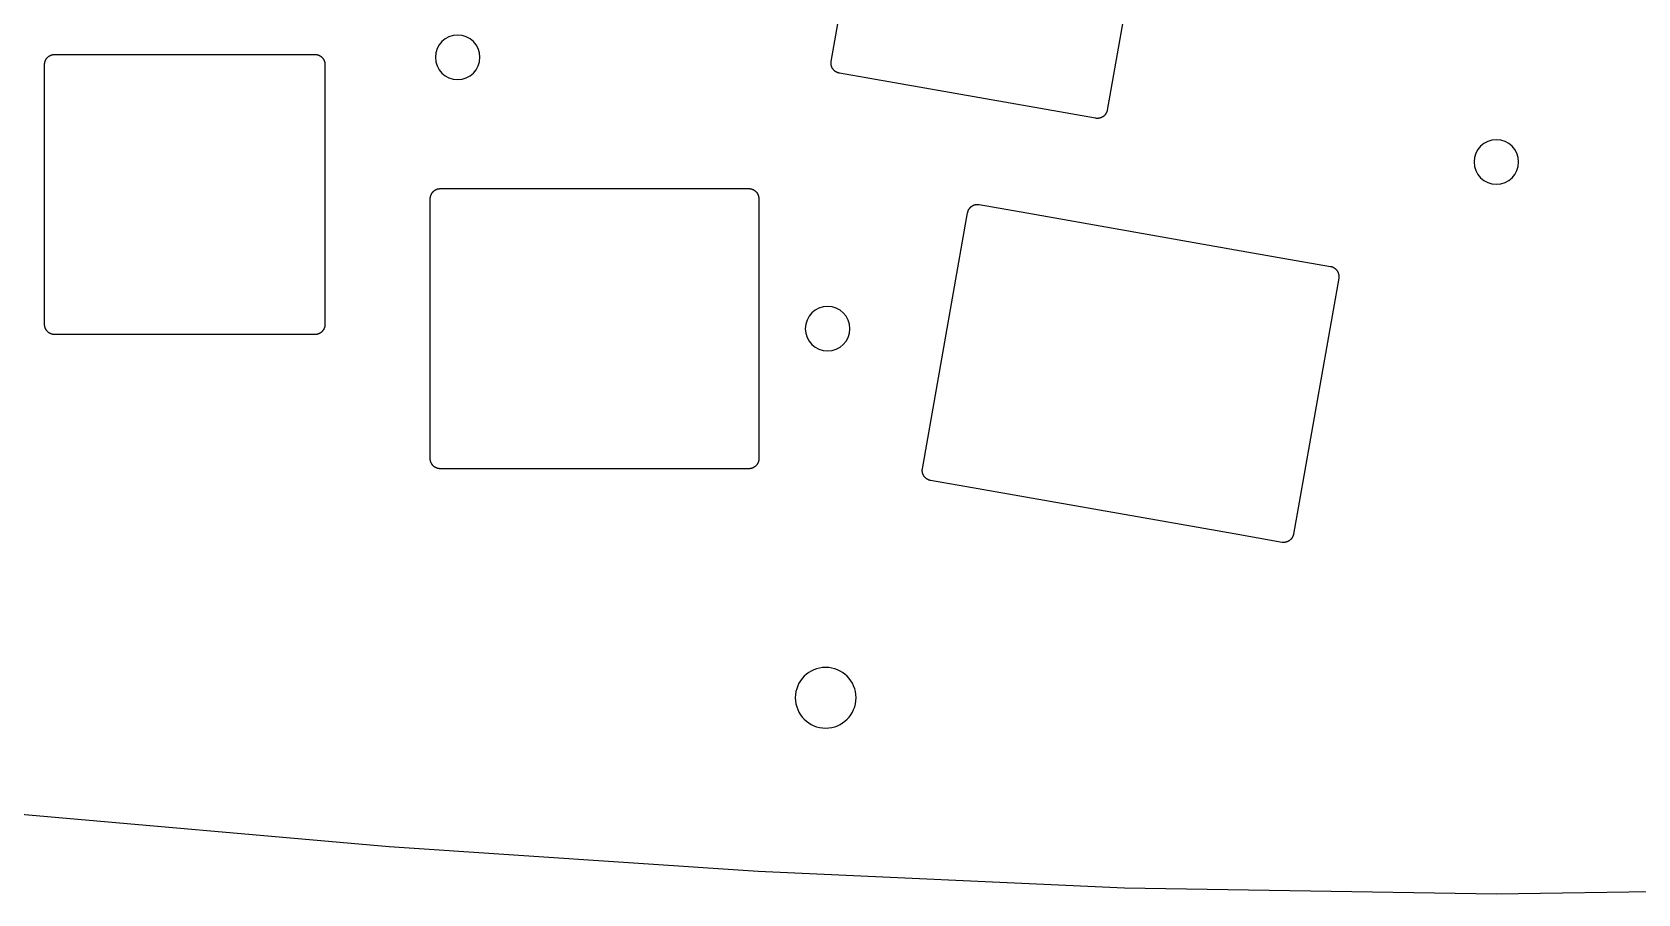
# Model space of a CAD drawing. Extents: x -770 to 754, y -86 to 233.
# Drawn here: x 224.2 to 303.5, y 66.3 to 108.9 of the extents above; entities that cross this region are included whole.
import ezdxf

# ---------------------------------------------------------------- set-up
doc = ezdxf.new("R2010")
doc.units = 0
doc.layers.add('2D_ACR_PLOT$CUT2', color=3, linetype='CONTINUOUS')

msp = doc.modelspace()

# ---------------------------------------------------------------- linework, layer by layer
at = {"layer": '2D_ACR_PLOT$CUT2'}
for p, q in [((263.678, 107.429), (265.91, 120.083)), ((279.549, 117.678), (277.318, 105.024)), ((224.826, 107.291), (224.827, 107.308)), ((224.826, 107.274), (224.826, 107.291)), ((224.826, 94.424), (224.826, 107.274)), ((224.827, 107.308), (224.829, 107.325)), ((224.829, 107.325), (224.831, 107.342)), ((224.831, 107.342), (224.833, 107.359)), ((224.833, 107.359), (224.836, 107.376)), ((224.836, 107.376), (224.84, 107.392)), ((224.84, 107.392), (224.844, 107.409)), ((224.844, 107.409), (224.849, 107.425)), ((224.849, 107.425), (224.855, 107.441)), ((224.855, 107.441), (224.861, 107.457)), ((224.861, 107.457), (224.867, 107.473)), ((224.867, 107.473), (224.874, 107.489)), ((224.874, 107.489), (224.882, 107.504)), ((224.882, 107.504), (224.89, 107.519)), ((224.89, 107.519), (224.899, 107.534)), ((224.899, 107.534), (224.908, 107.548)), ((224.908, 107.548), (224.917, 107.562)), ((224.917, 107.562), (224.927, 107.576)), ((224.927, 107.576), (224.938, 107.589)), ((224.938, 107.589), (224.949, 107.603)), ((224.949, 107.603), (224.96, 107.615)), ((224.96, 107.615), (224.972, 107.627)), ((224.972, 107.627), (224.985, 107.639)), ((224.985, 107.639), (224.997, 107.651)), ((224.997, 107.651), (225.01, 107.662)), ((225.01, 107.662), (225.024, 107.672)), ((225.024, 107.672), (225.038, 107.682)), ((225.038, 107.682), (225.052, 107.692)), ((225.052, 107.692), (225.066, 107.701)), ((225.066, 107.701), (225.081, 107.71)), ((225.081, 107.71), (225.096, 107.718)), ((225.096, 107.718), (225.111, 107.725)), ((225.111, 107.725), (225.127, 107.733)), ((225.127, 107.733), (225.142, 107.739)), ((225.142, 107.739), (225.158, 107.745)), ((225.158, 107.745), (225.175, 107.751)), ((225.175, 107.751), (225.191, 107.755)), ((225.191, 107.755), (225.208, 107.76)), ((225.208, 107.76), (225.224, 107.763)), ((225.224, 107.763), (225.241, 107.767)), ((225.241, 107.767), (225.258, 107.769)), ((225.258, 107.769), (225.275, 107.771)), ((225.275, 107.771), (225.292, 107.773)), ((225.292, 107.773), (225.309, 107.774)), ((225.309, 107.774), (225.326, 107.774)), ((225.326, 107.774), (238.176, 107.774)), ((238.176, 107.774), (238.193, 107.774)), ((238.193, 107.774), (238.21, 107.773)), ((238.21, 107.773), (238.227, 107.771)), ((238.227, 107.771), (238.244, 107.769)), ((238.244, 107.769), (238.261, 107.767)), ((238.261, 107.767), (238.278, 107.763)), ((238.278, 107.763), (238.294, 107.76)), ((238.294, 107.76), (238.311, 107.755)), ((238.311, 107.755), (238.327, 107.751)), ((238.327, 107.751), (238.343, 107.745)), ((238.343, 107.745), (238.359, 107.739)), ((238.359, 107.739), (238.375, 107.733)), ((238.375, 107.733), (238.391, 107.725)), ((238.391, 107.725), (238.406, 107.718)), ((238.406, 107.718), (238.421, 107.71)), ((238.421, 107.71), (238.436, 107.701)), ((238.436, 107.701), (238.45, 107.692)), ((238.45, 107.692), (238.464, 107.682)), ((238.464, 107.682), (238.478, 107.672)), ((238.478, 107.672), (238.491, 107.662)), ((238.491, 107.662), (238.504, 107.651)), ((238.504, 107.651), (238.517, 107.639)), ((238.517, 107.639), (238.529, 107.627)), ((238.529, 107.627), (238.541, 107.615)), ((238.541, 107.615), (238.553, 107.603)), ((238.553, 107.603), (238.564, 107.589)), ((238.564, 107.589), (238.574, 107.576)), ((238.574, 107.576), (238.584, 107.562)), ((238.584, 107.562), (238.594, 107.548)), ((238.594, 107.548), (238.603, 107.534)), ((238.603, 107.534), (238.612, 107.519)), ((238.612, 107.519), (238.62, 107.504)), ((238.62, 107.504), (238.627, 107.489)), ((238.627, 107.489), (238.635, 107.473)), ((238.635, 107.473), (238.641, 107.457)), ((238.641, 107.457), (238.647, 107.441)), ((238.647, 107.441), (238.652, 107.425)), ((238.652, 107.425), (238.657, 107.409)), ((238.657, 107.409), (238.662, 107.392)), ((238.662, 107.392), (238.665, 107.376)), ((238.665, 107.376), (238.669, 107.359)), ((238.669, 107.359), (238.671, 107.342)), ((238.671, 107.342), (238.673, 107.325)), ((238.673, 107.325), (238.675, 107.308)), ((238.675, 107.308), (238.676, 107.291)), ((238.676, 107.291), (238.676, 107.274)), ((238.676, 107.274), (238.676, 94.424)), ((263.671, 107.361), (263.672, 107.378)), ((263.671, 107.344), (263.671, 107.361)), ((263.671, 107.327), (263.671, 107.344)), ((263.672, 107.309), (263.671, 107.327)), ((263.672, 107.378), (263.674, 107.395)), ((263.673, 107.292), (263.672, 107.309)), ((263.675, 107.276), (263.673, 107.292)), ((263.674, 107.395), (263.676, 107.412)), ((263.678, 107.259), (263.675, 107.276)), ((263.676, 107.412), (263.678, 107.429)), ((263.681, 107.242), (263.678, 107.259)), ((263.684, 107.225), (263.681, 107.242)), ((263.689, 107.209), (263.684, 107.225)), ((263.694, 107.192), (263.689, 107.209)), ((263.699, 107.176), (263.694, 107.192)), ((263.705, 107.16), (263.699, 107.176)), ((263.711, 107.144), (263.705, 107.16)), ((263.718, 107.129), (263.711, 107.144)), ((263.726, 107.113), (263.718, 107.129)), ((263.734, 107.098), (263.726, 107.113)), ((263.743, 107.084), (263.734, 107.098)), ((263.752, 107.069), (263.743, 107.084)), ((263.761, 107.055), (263.752, 107.069)), ((263.771, 107.041), (263.761, 107.055)), ((263.782, 107.028), (263.771, 107.041)), ((263.793, 107.015), (263.782, 107.028)), ((263.804, 107.002), (263.793, 107.015)), ((263.816, 106.989), (263.804, 107.002)), ((263.828, 106.978), (263.816, 106.989)), ((263.841, 106.966), (263.828, 106.978)), ((263.854, 106.955), (263.841, 106.966)), ((263.867, 106.944), (263.854, 106.955)), ((263.881, 106.934), (263.867, 106.944)), ((263.895, 106.925), (263.881, 106.934)), ((263.909, 106.915), (263.895, 106.925)), ((263.924, 106.907), (263.909, 106.915)), ((263.939, 106.899), (263.924, 106.907)), ((263.954, 106.891), (263.939, 106.899)), ((263.97, 106.884), (263.954, 106.891)), ((263.986, 106.877), (263.97, 106.884)), ((264.001, 106.871), (263.986, 106.877)), ((264.018, 106.866), (264.001, 106.871)), ((264.034, 106.861), (264.018, 106.866)), ((264.05, 106.856), (264.034, 106.861)), ((264.067, 106.853), (264.05, 106.856)), ((264.084, 106.849), (264.067, 106.853)), ((276.739, 104.618), (264.084, 106.849)), ((277.126, 104.711), (277.112, 104.701)), ((277.14, 104.721), (277.126, 104.711)), ((277.153, 104.732), (277.14, 104.721)), ((277.165, 104.744), (277.153, 104.732)), ((277.178, 104.755), (277.165, 104.744)), ((277.19, 104.768), (277.178, 104.755)), ((277.201, 104.78), (277.19, 104.768)), ((277.212, 104.793), (277.201, 104.78)), ((277.223, 104.807), (277.212, 104.793)), ((277.233, 104.82), (277.223, 104.807)), ((277.243, 104.835), (277.233, 104.82)), ((277.252, 104.849), (277.243, 104.835)), ((277.26, 104.864), (277.252, 104.849)), ((277.269, 104.879), (277.26, 104.864)), ((277.276, 104.894), (277.269, 104.879)), ((277.283, 104.909), (277.276, 104.894)), ((277.29, 104.925), (277.283, 104.909)), ((277.296, 104.941), (277.29, 104.925)), ((277.301, 104.957), (277.296, 104.941)), ((277.306, 104.974), (277.301, 104.957)), ((277.311, 104.99), (277.306, 104.974)), ((277.315, 105.007), (277.311, 104.99)), ((277.318, 105.024), (277.315, 105.007)), ((276.756, 104.615), (276.739, 104.618)), ((276.772, 104.613), (276.756, 104.615)), ((276.789, 104.612), (276.772, 104.613)), ((276.807, 104.611), (276.789, 104.612)), ((276.824, 104.61), (276.807, 104.611)), ((276.841, 104.611), (276.824, 104.61)), ((276.858, 104.611), (276.841, 104.611)), ((276.875, 104.613), (276.858, 104.611)), ((276.892, 104.615), (276.875, 104.613)), ((276.909, 104.617), (276.892, 104.615)), ((276.925, 104.62), (276.909, 104.617)), ((276.942, 104.624), (276.925, 104.62)), ((276.959, 104.628), (276.942, 104.624)), ((276.975, 104.633), (276.959, 104.628)), ((276.991, 104.639), (276.975, 104.633)), ((277.007, 104.644), (276.991, 104.639)), ((277.023, 104.651), (277.007, 104.644)), ((277.039, 104.658), (277.023, 104.651)), ((277.054, 104.666), (277.039, 104.658)), ((277.069, 104.674), (277.054, 104.666)), ((277.084, 104.682), (277.069, 104.674)), ((277.098, 104.691), (277.084, 104.682)), ((277.112, 104.701), (277.098, 104.691)), ((243.883, 100.723), (243.886, 100.74)), ((243.886, 100.74), (243.89, 100.757)), ((243.89, 100.757), (243.894, 100.773)), ((243.894, 100.773), (243.899, 100.789)), ((243.899, 100.789), (243.905, 100.806)), ((243.905, 100.806), (243.911, 100.822)), ((243.911, 100.822), (243.917, 100.837)), ((243.917, 100.837), (243.924, 100.853)), ((243.924, 100.853), (243.932, 100.868)), ((243.932, 100.868), (243.94, 100.883)), ((243.94, 100.883), (243.949, 100.898)), ((243.949, 100.898), (243.958, 100.912)), ((243.958, 100.912), (243.967, 100.927)), ((243.967, 100.927), (243.977, 100.94)), ((243.977, 100.94), (243.988, 100.954)), ((243.988, 100.954), (243.999, 100.967)), ((243.999, 100.967), (244.01, 100.979)), ((244.01, 100.979), (244.022, 100.992)), ((244.022, 100.992), (244.035, 101.004)), ((244.035, 101.004), (244.047, 101.015)), ((244.047, 101.015), (244.06, 101.026)), ((244.06, 101.026), (244.074, 101.037)), ((244.074, 101.037), (244.088, 101.047)), ((244.088, 101.047), (244.102, 101.056)), ((244.102, 101.056), (244.116, 101.065)), ((244.116, 101.065), (244.131, 101.074)), ((244.131, 101.074), (244.146, 101.082)), ((244.146, 101.082), (244.161, 101.09)), ((244.161, 101.09), (244.177, 101.097)), ((244.177, 101.097), (244.192, 101.103)), ((244.192, 101.103), (244.208, 101.109)), ((244.208, 101.109), (244.225, 101.115)), ((244.225, 101.115), (244.241, 101.12)), ((244.241, 101.12), (244.258, 101.124)), ((244.258, 101.124), (244.274, 101.128)), ((244.274, 101.128), (244.291, 101.131)), ((244.291, 101.131), (244.308, 101.134)), ((244.308, 101.134), (244.325, 101.136)), ((244.325, 101.136), (244.342, 101.137)), ((244.342, 101.137), (244.359, 101.138)), ((244.359, 101.138), (244.376, 101.138)), ((244.376, 101.138), (246.756, 101.138)), ((246.756, 101.138), (246.757, 101.138)), ((246.757, 101.138), (259.607, 101.138)), ((259.607, 101.138), (259.624, 101.138)), ((259.624, 101.138), (259.641, 101.137)), ((259.641, 101.137), (259.658, 101.136)), ((259.658, 101.136), (259.675, 101.134)), ((259.675, 101.134), (259.692, 101.131)), ((259.692, 101.131), (259.709, 101.128)), ((259.709, 101.128), (259.726, 101.124)), ((259.726, 101.124), (259.742, 101.12)), ((259.742, 101.12), (259.758, 101.115)), ((259.758, 101.115), (259.775, 101.109)), ((259.775, 101.109), (259.791, 101.103)), ((259.791, 101.103), (259.806, 101.097)), ((259.806, 101.097), (259.822, 101.09)), ((259.822, 101.09), (259.837, 101.082)), ((259.837, 101.082), (259.852, 101.074)), ((259.852, 101.074), (259.867, 101.065)), ((259.867, 101.065), (259.881, 101.056)), ((259.881, 101.056), (259.895, 101.047)), ((259.895, 101.047), (259.909, 101.037)), ((259.909, 101.037), (259.923, 101.026)), ((259.923, 101.026), (259.936, 101.015)), ((259.936, 101.015), (259.948, 101.004)), ((259.948, 101.004), (259.961, 100.992)), ((259.961, 100.992), (259.973, 100.979)), ((259.973, 100.979), (259.984, 100.967)), ((259.984, 100.967), (259.995, 100.954)), ((259.995, 100.954), (260.006, 100.94)), ((260.006, 100.94), (260.016, 100.927)), ((260.016, 100.927), (260.025, 100.912)), ((260.025, 100.912), (260.034, 100.898)), ((260.034, 100.898), (260.043, 100.883)), ((260.043, 100.883), (260.051, 100.868)), ((260.051, 100.868), (260.059, 100.853)), ((260.059, 100.853), (260.066, 100.837)), ((260.066, 100.837), (260.072, 100.822)), ((260.072, 100.822), (260.078, 100.806)), ((260.078, 100.806), (260.084, 100.789)), ((260.084, 100.789), (260.089, 100.773)), ((260.089, 100.773), (260.093, 100.757)), ((260.093, 100.757), (260.097, 100.74)), ((260.097, 100.74), (260.1, 100.723)), ((243.876, 100.655), (243.877, 100.672)), ((243.876, 100.638), (243.876, 100.655)), ((243.876, 87.788), (243.876, 100.638)), ((243.877, 100.672), (243.879, 100.689)), ((243.879, 100.689), (243.881, 100.706)), ((243.881, 100.706), (243.883, 100.723)), ((260.1, 100.723), (260.102, 100.706)), ((260.102, 100.706), (260.105, 100.689)), ((260.105, 100.689), (260.106, 100.672)), ((260.106, 100.672), (260.107, 100.655)), ((260.107, 100.655), (260.107, 100.638)), ((260.107, 100.638), (260.107, 87.788)), ((268.187, 87.29), (270.419, 99.944)), ((270.419, 99.944), (270.422, 99.961)), ((270.422, 99.961), (270.426, 99.978)), ((270.426, 99.978), (270.43, 99.994)), ((270.43, 99.994), (270.435, 100.011)), ((270.435, 100.011), (270.44, 100.027)), ((270.44, 100.027), (270.447, 100.043)), ((270.447, 100.043), (270.453, 100.059)), ((270.453, 100.059), (270.46, 100.074)), ((270.46, 100.074), (270.468, 100.089)), ((270.468, 100.089), (270.476, 100.104)), ((270.476, 100.104), (270.485, 100.119)), ((270.485, 100.119), (270.494, 100.133)), ((270.494, 100.133), (270.504, 100.147)), ((270.504, 100.147), (270.514, 100.161)), ((270.514, 100.161), (270.524, 100.175)), ((270.524, 100.175), (270.535, 100.188)), ((270.535, 100.188), (270.547, 100.2)), ((270.547, 100.2), (270.559, 100.212)), ((270.559, 100.212), (270.571, 100.224)), ((270.571, 100.224), (270.584, 100.236)), ((270.584, 100.236), (270.597, 100.247)), ((270.597, 100.247), (270.61, 100.257)), ((270.61, 100.257), (270.624, 100.267)), ((270.624, 100.267), (270.638, 100.277)), ((270.638, 100.277), (270.653, 100.286)), ((270.653, 100.286), (270.668, 100.294)), ((270.668, 100.294), (270.683, 100.302)), ((270.683, 100.302), (270.698, 100.31)), ((270.698, 100.31), (270.714, 100.317)), ((270.714, 100.317), (270.729, 100.323)), ((270.729, 100.323), (270.745, 100.329)), ((270.745, 100.329), (270.762, 100.335)), ((270.762, 100.335), (270.778, 100.34)), ((270.778, 100.34), (270.794, 100.344)), ((270.794, 100.344), (270.811, 100.347)), ((270.811, 100.347), (270.828, 100.351)), ((270.828, 100.351), (270.845, 100.353)), ((270.845, 100.353), (270.862, 100.355)), ((270.862, 100.355), (270.879, 100.357)), ((270.879, 100.357), (270.896, 100.357)), ((270.896, 100.357), (270.913, 100.358)), ((270.913, 100.358), (270.93, 100.357)), ((270.93, 100.357), (270.947, 100.356)), ((270.947, 100.356), (270.964, 100.355)), ((270.964, 100.355), (270.981, 100.353)), ((270.981, 100.353), (270.998, 100.35)), ((270.998, 100.35), (273.342, 99.937)), ((273.342, 99.937), (283.653, 98.119)), ((283.653, 98.119), (285.998, 97.705)), ((285.998, 97.705), (288.343, 97.292)), ((288.343, 97.292), (288.359, 97.288)), ((288.359, 97.288), (288.376, 97.285)), ((288.376, 97.285), (288.393, 97.28)), ((288.393, 97.28), (288.409, 97.275)), ((288.409, 97.275), (288.425, 97.27)), ((288.425, 97.27), (288.441, 97.264)), ((288.441, 97.264), (288.457, 97.257)), ((288.457, 97.257), (288.472, 97.25)), ((288.472, 97.25), (288.488, 97.242)), ((288.488, 97.242), (288.503, 97.234)), ((288.503, 97.234), (288.517, 97.225)), ((288.517, 97.225), (288.532, 97.216)), ((288.532, 97.216), (288.546, 97.207)), ((288.546, 97.207), (288.56, 97.196)), ((288.56, 97.196), (288.573, 97.186)), ((288.573, 97.186), (288.586, 97.175)), ((288.586, 97.175), (288.599, 97.163)), ((288.599, 97.163), (288.611, 97.151)), ((288.611, 97.151), (288.623, 97.139)), ((288.623, 97.139), (288.634, 97.126)), ((288.634, 97.126), (288.645, 97.113)), ((288.645, 97.113), (288.655, 97.1)), ((288.655, 97.1), (288.665, 97.086)), ((288.665, 97.086), (288.675, 97.072)), ((288.675, 97.072), (288.684, 97.057)), ((288.684, 97.057), (288.693, 97.043)), ((288.693, 97.043), (288.701, 97.028)), ((288.701, 97.028), (288.708, 97.012)), ((288.708, 97.012), (288.715, 96.997)), ((288.715, 96.997), (288.722, 96.981)), ((288.722, 96.981), (288.728, 96.965)), ((288.728, 96.965), (288.733, 96.949)), ((288.733, 96.949), (288.738, 96.932)), ((288.738, 96.932), (288.742, 96.916)), ((288.742, 96.916), (288.746, 96.899)), ((288.746, 96.899), (288.749, 96.882)), ((288.749, 96.882), (288.752, 96.865)), ((288.752, 96.865), (288.753, 96.848)), ((288.753, 96.848), (288.755, 96.831)), ((288.755, 96.831), (288.756, 96.814)), ((288.756, 96.78), (288.755, 96.763)), ((288.756, 96.814), (288.756, 96.797)), ((288.756, 96.797), (288.756, 96.78)), ((288.748, 96.712), (286.517, 84.058)), ((288.751, 96.729), (288.748, 96.712)), ((288.753, 96.746), (288.751, 96.729)), ((288.755, 96.763), (288.753, 96.746)), ((224.826, 94.407), (224.826, 94.424)), ((224.827, 94.39), (224.826, 94.407)), ((224.829, 94.373), (224.827, 94.39)), ((238.675, 94.39), (238.673, 94.373)), ((238.676, 94.407), (238.675, 94.39)), ((238.676, 94.424), (238.676, 94.407)), ((224.831, 94.356), (224.829, 94.373)), ((224.833, 94.339), (224.831, 94.356)), ((224.836, 94.322), (224.833, 94.339)), ((224.84, 94.306), (224.836, 94.322)), ((224.844, 94.289), (224.84, 94.306)), ((224.849, 94.273), (224.844, 94.289)), ((224.855, 94.257), (224.849, 94.273)), ((224.861, 94.241), (224.855, 94.257)), ((224.867, 94.225), (224.861, 94.241)), ((224.874, 94.209), (224.867, 94.225)), ((224.882, 94.194), (224.874, 94.209)), ((224.89, 94.179), (224.882, 94.194)), ((224.899, 94.164), (224.89, 94.179)), ((224.908, 94.15), (224.899, 94.164)), ((224.917, 94.136), (224.908, 94.15)), ((224.927, 94.122), (224.917, 94.136)), ((224.938, 94.108), (224.927, 94.122)), ((224.949, 94.095), (224.938, 94.108)), ((224.96, 94.083), (224.949, 94.095)), ((224.972, 94.07), (224.96, 94.083)), ((224.985, 94.059), (224.972, 94.07)), ((224.997, 94.047), (224.985, 94.059)), ((225.01, 94.036), (224.997, 94.047)), ((225.024, 94.026), (225.01, 94.036)), ((225.038, 94.015), (225.024, 94.026)), ((225.052, 94.006), (225.038, 94.015)), ((225.066, 93.997), (225.052, 94.006)), ((225.081, 93.988), (225.066, 93.997)), ((225.096, 93.98), (225.081, 93.988)), ((225.111, 93.972), (225.096, 93.98)), ((225.127, 93.965), (225.111, 93.972)), ((225.142, 93.959), (225.127, 93.965)), ((225.158, 93.953), (225.142, 93.959)), ((225.175, 93.947), (225.158, 93.953)), ((225.191, 93.942), (225.175, 93.947)), ((225.208, 93.938), (225.191, 93.942)), ((225.224, 93.934), (225.208, 93.938)), ((225.241, 93.931), (225.224, 93.934)), ((225.258, 93.929), (225.241, 93.931)), ((225.275, 93.927), (225.258, 93.929)), ((225.292, 93.925), (225.275, 93.927)), ((225.309, 93.924), (225.292, 93.925)), ((225.326, 93.924), (225.309, 93.924)), ((238.176, 93.924), (225.326, 93.924)), ((238.193, 93.924), (238.176, 93.924)), ((238.21, 93.925), (238.193, 93.924)), ((238.227, 93.927), (238.21, 93.925)), ((238.244, 93.929), (238.227, 93.927)), ((238.261, 93.931), (238.244, 93.929)), ((238.278, 93.934), (238.261, 93.931)), ((238.294, 93.938), (238.278, 93.934)), ((238.311, 93.942), (238.294, 93.938)), ((238.327, 93.947), (238.311, 93.942)), ((238.343, 93.953), (238.327, 93.947)), ((238.359, 93.959), (238.343, 93.953)), ((238.375, 93.965), (238.359, 93.959)), ((238.391, 93.972), (238.375, 93.965)), ((238.406, 93.98), (238.391, 93.972)), ((238.421, 93.988), (238.406, 93.98)), ((238.436, 93.997), (238.421, 93.988)), ((238.45, 94.006), (238.436, 93.997)), ((238.464, 94.015), (238.45, 94.006)), ((238.478, 94.026), (238.464, 94.015)), ((238.491, 94.036), (238.478, 94.026)), ((238.504, 94.047), (238.491, 94.036)), ((238.517, 94.059), (238.504, 94.047)), ((238.529, 94.07), (238.517, 94.059)), ((238.541, 94.083), (238.529, 94.07)), ((238.553, 94.095), (238.541, 94.083)), ((238.564, 94.108), (238.553, 94.095)), ((238.574, 94.122), (238.564, 94.108)), ((238.584, 94.136), (238.574, 94.122)), ((238.594, 94.15), (238.584, 94.136)), ((238.603, 94.164), (238.594, 94.15)), ((238.612, 94.179), (238.603, 94.164)), ((238.62, 94.194), (238.612, 94.179)), ((238.627, 94.209), (238.62, 94.194)), ((238.635, 94.225), (238.627, 94.209)), ((238.641, 94.241), (238.635, 94.225)), ((238.647, 94.257), (238.641, 94.241)), ((238.652, 94.273), (238.647, 94.257)), ((238.657, 94.289), (238.652, 94.273)), ((238.662, 94.306), (238.657, 94.289)), ((238.665, 94.322), (238.662, 94.306)), ((238.669, 94.339), (238.665, 94.322)), ((238.671, 94.356), (238.669, 94.339)), ((238.673, 94.373), (238.671, 94.356)), ((243.876, 87.771), (243.876, 87.788)), ((243.877, 87.754), (243.876, 87.771)), ((243.879, 87.737), (243.877, 87.754)), ((243.881, 87.72), (243.879, 87.737)), ((243.883, 87.703), (243.881, 87.72)), ((243.886, 87.686), (243.883, 87.703)), ((243.89, 87.67), (243.886, 87.686)), ((243.894, 87.653), (243.89, 87.67)), ((243.899, 87.637), (243.894, 87.653)), ((243.905, 87.621), (243.899, 87.637)), ((243.911, 87.605), (243.905, 87.621)), ((243.917, 87.589), (243.911, 87.605)), ((243.924, 87.573), (243.917, 87.589)), ((243.932, 87.558), (243.924, 87.573)), ((243.94, 87.543), (243.932, 87.558)), ((243.949, 87.528), (243.94, 87.543)), ((243.958, 87.514), (243.949, 87.528)), ((243.967, 87.5), (243.958, 87.514)), ((243.977, 87.486), (243.967, 87.5)), ((243.988, 87.473), (243.977, 87.486)), ((243.999, 87.46), (243.988, 87.473)), ((244.01, 87.447), (243.999, 87.46)), ((244.022, 87.435), (244.01, 87.447)), ((244.035, 87.423), (244.022, 87.435)), ((244.047, 87.411), (244.035, 87.423)), ((244.06, 87.4), (244.047, 87.411)), ((244.074, 87.39), (244.06, 87.4)), ((244.088, 87.38), (244.074, 87.39)), ((244.102, 87.37), (244.088, 87.38)), ((244.116, 87.361), (244.102, 87.37)), ((244.131, 87.352), (244.116, 87.361)), ((244.146, 87.344), (244.131, 87.352)), ((244.161, 87.337), (244.146, 87.344)), ((244.177, 87.33), (244.161, 87.337)), ((244.192, 87.323), (244.177, 87.33)), ((244.208, 87.317), (244.192, 87.323)), ((244.225, 87.312), (244.208, 87.317)), ((244.241, 87.307), (244.225, 87.312)), ((244.258, 87.302), (244.241, 87.307)), ((244.274, 87.299), (244.258, 87.302)), ((244.291, 87.295), (244.274, 87.299)), ((244.308, 87.293), (244.291, 87.295)), ((244.325, 87.291), (244.308, 87.293)), ((244.342, 87.289), (244.325, 87.291)), ((244.359, 87.288), (244.342, 87.289)), ((244.376, 87.288), (244.359, 87.288)), ((257.226, 87.288), (244.376, 87.288)), ((257.227, 87.288), (257.226, 87.288)), ((259.607, 87.288), (257.227, 87.288)), ((259.624, 87.288), (259.607, 87.288)), ((259.641, 87.289), (259.624, 87.288)), ((259.658, 87.291), (259.641, 87.289)), ((259.675, 87.293), (259.658, 87.291)), ((259.692, 87.295), (259.675, 87.293)), ((259.709, 87.299), (259.692, 87.295)), ((259.726, 87.302), (259.709, 87.299)), ((259.742, 87.307), (259.726, 87.302)), ((259.758, 87.312), (259.742, 87.307)), ((259.775, 87.317), (259.758, 87.312)), ((259.791, 87.323), (259.775, 87.317)), ((259.806, 87.33), (259.791, 87.323)), ((259.822, 87.337), (259.806, 87.33)), ((259.837, 87.344), (259.822, 87.337)), ((259.852, 87.352), (259.837, 87.344)), ((259.867, 87.361), (259.852, 87.352)), ((259.881, 87.37), (259.867, 87.361)), ((259.895, 87.38), (259.881, 87.37)), ((259.909, 87.39), (259.895, 87.38)), ((259.923, 87.4), (259.909, 87.39)), ((259.936, 87.411), (259.923, 87.4)), ((259.948, 87.423), (259.936, 87.411)), ((259.961, 87.435), (259.948, 87.423)), ((259.973, 87.447), (259.961, 87.435)), ((259.984, 87.46), (259.973, 87.447)), ((259.995, 87.473), (259.984, 87.46)), ((260.006, 87.486), (259.995, 87.473)), ((260.016, 87.5), (260.006, 87.486)), ((260.025, 87.514), (260.016, 87.5)), ((260.034, 87.528), (260.025, 87.514)), ((260.043, 87.543), (260.034, 87.528)), ((260.051, 87.558), (260.043, 87.543)), ((260.059, 87.573), (260.051, 87.558)), ((260.066, 87.589), (260.059, 87.573)), ((260.072, 87.605), (260.066, 87.589)), ((260.078, 87.621), (260.072, 87.605)), ((260.084, 87.637), (260.078, 87.621)), ((260.089, 87.653), (260.084, 87.637)), ((260.093, 87.67), (260.089, 87.653)), ((260.097, 87.686), (260.093, 87.67)), ((260.1, 87.703), (260.097, 87.686)), ((260.102, 87.72), (260.1, 87.703)), ((260.105, 87.737), (260.102, 87.72)), ((260.106, 87.754), (260.105, 87.737)), ((260.107, 87.771), (260.106, 87.754)), ((260.107, 87.788), (260.107, 87.771)), ((268.181, 87.239), (268.182, 87.256)), ((268.182, 87.256), (268.185, 87.273)), ((268.185, 87.273), (268.187, 87.29)), ((268.18, 87.222), (268.181, 87.239)), ((268.18, 87.205), (268.18, 87.222)), ((268.18, 87.188), (268.18, 87.205)), ((268.181, 87.171), (268.18, 87.188)), ((268.182, 87.154), (268.181, 87.171)), ((268.184, 87.137), (268.182, 87.154)), ((268.187, 87.12), (268.184, 87.137)), ((268.19, 87.103), (268.187, 87.12)), ((268.193, 87.086), (268.19, 87.103)), ((268.198, 87.07), (268.193, 87.086)), ((268.202, 87.053), (268.198, 87.07)), ((268.208, 87.037), (268.202, 87.053)), ((268.214, 87.021), (268.208, 87.037)), ((268.22, 87.005), (268.214, 87.021)), ((268.227, 86.99), (268.22, 87.005)), ((268.235, 86.974), (268.227, 86.99)), ((268.243, 86.959), (268.235, 86.974)), ((268.251, 86.945), (268.243, 86.959)), ((268.26, 86.93), (268.251, 86.945)), ((268.27, 86.916), (268.26, 86.93)), ((268.28, 86.902), (268.27, 86.916)), ((268.291, 86.889), (268.28, 86.902)), ((268.302, 86.876), (268.291, 86.889)), ((268.313, 86.863), (268.302, 86.876)), ((268.325, 86.851), (268.313, 86.863)), ((268.337, 86.839), (268.325, 86.851)), ((268.35, 86.827), (268.337, 86.839)), ((268.363, 86.816), (268.35, 86.827)), ((268.376, 86.806), (268.363, 86.816)), ((268.39, 86.795), (268.376, 86.806)), ((268.404, 86.786), (268.39, 86.795)), ((268.418, 86.777), (268.404, 86.786)), ((268.433, 86.768), (268.418, 86.777)), ((268.448, 86.76), (268.433, 86.768)), ((268.463, 86.752), (268.448, 86.76)), ((268.479, 86.745), (268.463, 86.752)), ((268.494, 86.738), (268.479, 86.745)), ((268.51, 86.732), (268.494, 86.738)), ((268.527, 86.727), (268.51, 86.732)), ((268.543, 86.722), (268.527, 86.727)), ((268.559, 86.717), (268.543, 86.722)), ((268.576, 86.714), (268.559, 86.717)), ((268.593, 86.71), (268.576, 86.714)), ((270.938, 86.297), (268.593, 86.71)), ((273.283, 85.883), (270.938, 86.297)), ((281.248, 84.479), (273.283, 85.883)), ((283.593, 84.066), (281.248, 84.479)), ((285.949, 83.65), (283.593, 84.066)), ((285.96, 83.649), (285.949, 83.65)), ((285.971, 83.647), (285.96, 83.649)), ((285.982, 83.646), (285.971, 83.647)), ((285.994, 83.645), (285.982, 83.646)), ((286.005, 83.645), (285.994, 83.645)), ((286.017, 83.644), (286.005, 83.645)), ((286.029, 83.644), (286.017, 83.644)), ((286.041, 83.645), (286.029, 83.644)), ((286.053, 83.645), (286.041, 83.645)), ((286.065, 83.646), (286.053, 83.645)), ((286.077, 83.647), (286.065, 83.646)), ((286.089, 83.649), (286.077, 83.647)), ((286.101, 83.65), (286.089, 83.649)), ((286.113, 83.652), (286.101, 83.65)), ((286.125, 83.655), (286.113, 83.652)), ((286.137, 83.657), (286.125, 83.655)), ((286.149, 83.66), (286.137, 83.657)), ((286.161, 83.664), (286.149, 83.66)), ((286.174, 83.667), (286.161, 83.664)), ((286.186, 83.671), (286.174, 83.667)), ((286.198, 83.675), (286.186, 83.671)), ((286.209, 83.68), (286.198, 83.675)), ((286.221, 83.685), (286.209, 83.68)), ((286.233, 83.69), (286.221, 83.685)), ((286.245, 83.695), (286.233, 83.69)), ((286.256, 83.701), (286.245, 83.695)), ((286.267, 83.707), (286.256, 83.701)), ((286.279, 83.714), (286.267, 83.707)), ((286.29, 83.721), (286.279, 83.714)), ((286.301, 83.728), (286.29, 83.721)), ((286.311, 83.735), (286.301, 83.728)), ((286.322, 83.742), (286.311, 83.735)), ((286.332, 83.75), (286.322, 83.742)), ((286.342, 83.758), (286.332, 83.75)), ((286.352, 83.767), (286.342, 83.758)), ((286.362, 83.775), (286.352, 83.767)), ((286.371, 83.784), (286.362, 83.775)), ((286.38, 83.793), (286.371, 83.784)), ((286.389, 83.802), (286.38, 83.793)), ((286.398, 83.812), (286.389, 83.802)), ((286.406, 83.821), (286.398, 83.812)), ((286.414, 83.831), (286.406, 83.821)), ((286.422, 83.841), (286.414, 83.831)), ((286.43, 83.851), (286.422, 83.841)), ((286.437, 83.862), (286.43, 83.851)), ((286.444, 83.872), (286.437, 83.862)), ((286.45, 83.882), (286.444, 83.872)), ((286.457, 83.893), (286.45, 83.882)), ((286.463, 83.904), (286.457, 83.893)), ((286.469, 83.915), (286.463, 83.904)), ((286.474, 83.925), (286.469, 83.915)), ((286.479, 83.936), (286.474, 83.925)), ((286.484, 83.947), (286.479, 83.936)), ((286.489, 83.958), (286.484, 83.947)), ((286.493, 83.969), (286.489, 83.958)), ((286.497, 83.98), (286.493, 83.969)), ((286.501, 83.992), (286.497, 83.98)), ((286.504, 84.003), (286.501, 83.992)), ((286.507, 84.014), (286.504, 84.003)), ((286.51, 84.025), (286.507, 84.014)), ((286.513, 84.036), (286.51, 84.025)), ((286.515, 84.047), (286.513, 84.036)), ((286.517, 84.058), (286.515, 84.047)), ((223.092, 70.252), (241.843, 68.608)), ((241.843, 68.608), (260.067, 67.386)), ((260.067, 67.386), (278.172, 66.562)), ((278.172, 66.562), (296.537, 66.268)), ((296.537, 66.268), (314.903, 66.562))]:
    msp.add_line(p, q, dxfattribs=at)
at = {"layer": '2D_ACR_PLOT$CUT2', "extrusion": (0, 0, -1)}
for centre, radius in [((-245.229, 107.631), 1.1), ((-296.537, 102.456), 1.1), ((-263.501, 94.213), 1.1), ((-263.408, 75.967), 1.5)]:
    msp.add_circle(centre, radius, dxfattribs=at)
msp.add_arc((-281.334, 84.971), 0.5, 279.90891, 279.93946, dxfattribs=at)

doc.saveas('drawing.dxf')
